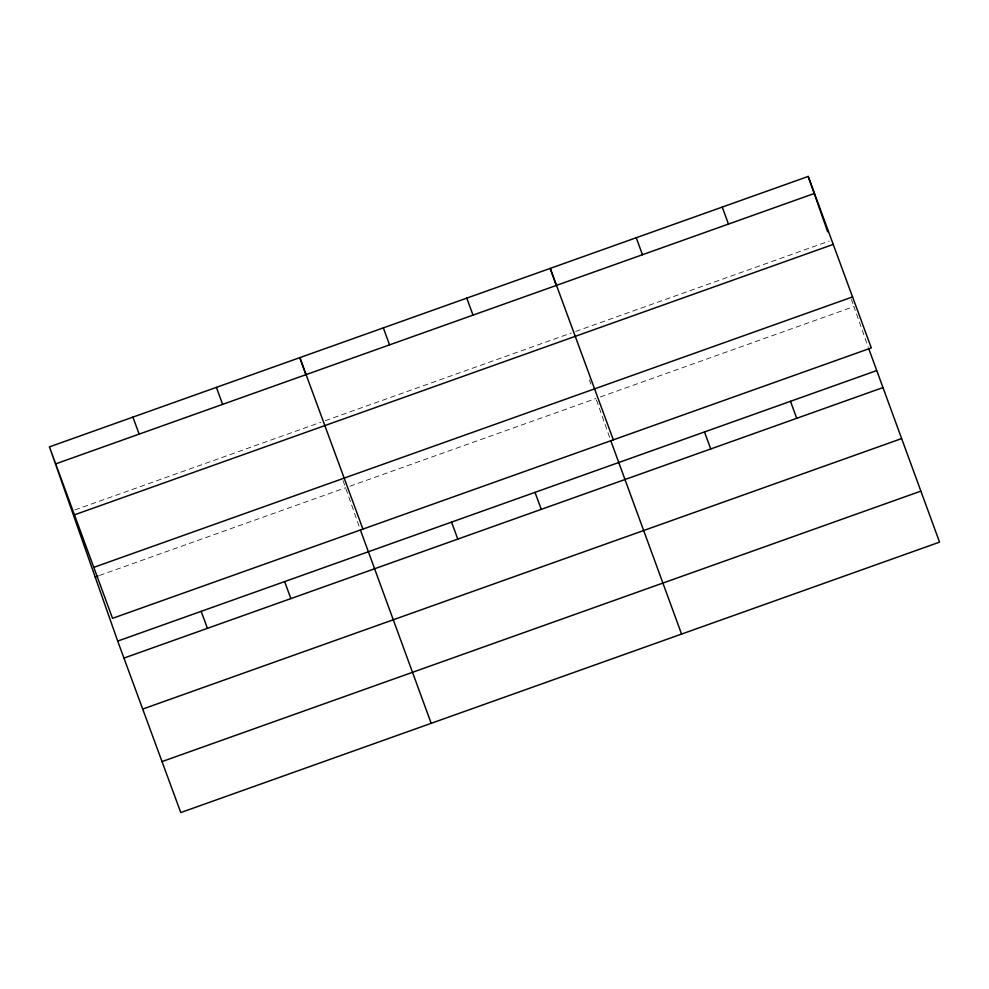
<?xml version="1.0" encoding="UTF-8"?>
<svg xmlns="http://www.w3.org/2000/svg" width="989" height="989" viewBox="0 0 989 989"><rect width="100%" height="100%" fill="white"/><g stroke="black" fill="none" stroke-linecap="round" stroke-linejoin="round"><path stroke-width="0.74" stroke-dasharray="4.95 3.71" d="M74.855 509.941L320.931 422.229M325.245 420.696L571.321 332.996M575.623 331.451L829.301 241.044M99.493 575.462L345.569 487.762M349.883 486.217L595.959 398.518M600.261 396.985L853.94 306.565L868.268 347.349M851.418 299.395L852.938 303.697M589.407 379.85L590.915 384.165M596.478 399.976L610.287 439.301M343.047 480.58L359.897 528.546"/><path stroke-width="1.48" d="M49.45 446.867L808.223 176.438L871.309 347.905L112.536 618.335L49.45 446.867L117.691 641.095L180.777 812.562L939.55 542.133L868.787 348.808M55.705 463.866L814.466 193.424M74.459 514.836L833.22 244.407M93.782 567.365L852.555 296.923M95.179 577.007L98.047 575.981M117.691 641.095L876.464 370.665M123.946 658.093L882.72 387.663M142.7 709.076L901.474 438.634M162.023 761.592L920.796 491.15M722.23 207.084L728.473 224.083M790.471 401.311L796.726 418.31M636.236 237.731L642.479 254.729M704.477 431.958L710.732 448.957M613.328 439.845L550.243 268.378L556.374 285.858M681.569 634.073L610.806 440.76M466.771 298.134L473.026 315.132M535.012 492.361L541.267 509.36M383.312 327.878L389.567 344.877M451.553 522.105L457.808 539.104M362.926 529.09L299.84 357.622L305.984 375.103M431.179 723.318L360.416 530.005M216.381 387.379L222.636 404.365M284.622 581.606L290.877 598.605M132.909 417.123L139.165 434.122M201.163 611.35L207.418 628.349M808.223 176.438L827.669 231.785"/></g></svg>
